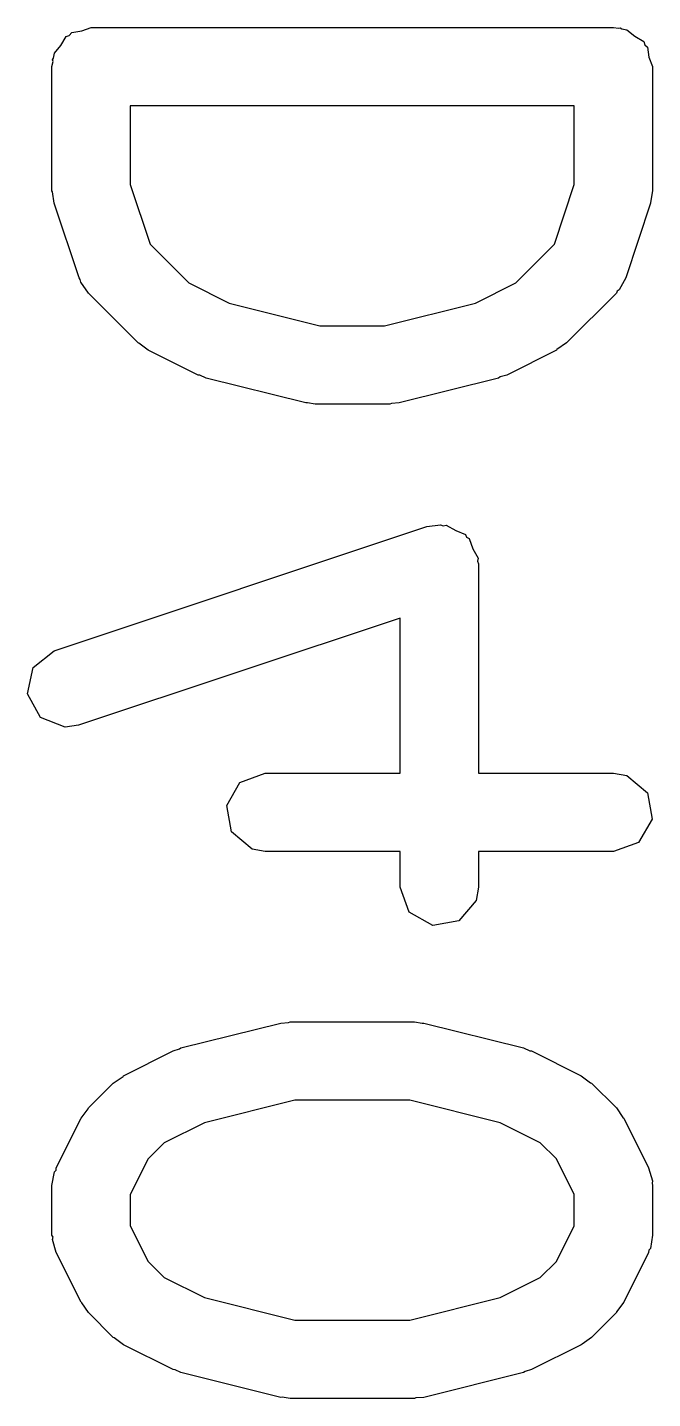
# Model space of a CAD drawing. Extents: x 43 to 429, y -149 to -20.
# Drawn here: x 185.449 to 186.646, y -27.95 to -25.324 of the extents above; entities that cross this region are included whole.
import ezdxf

# ---------------------------------------------------------------- set-up
doc = ezdxf.new("R2010")
doc.units = 0
doc.layers.add('BLACK', color=7, linetype='CONTINUOUS')

msp = doc.modelspace()

# ---------------------------------------------------------------- linework, layer by layer
at = {"layer": 'BLACK', "linetype": 'CONTINUOUS'}
for p, q in [((185.513, -25.358), (185.523, -25.3411)), ((185.523, -25.3411), (185.529, -25.3388)), ((185.529, -25.3388), (185.534, -25.3336)), ((185.534, -25.3336), (185.553, -25.3302)), ((185.553, -25.3302), (185.571, -25.3236)), ((185.571, -25.3236), (186.571, -25.3236)), ((186.571, -25.3236), (186.581, -25.3253)), ((186.581, -25.3253), (186.584, -25.3247)), ((186.584, -25.3247), (186.587, -25.3264)), ((186.587, -25.3264), (186.597, -25.3281)), ((186.597, -25.3281), (186.612, -25.3406)), ((186.612, -25.3406), (186.629, -25.3504)), ((185.501, -25.3729), (185.513, -25.358)), ((186.629, -25.3504), (186.631, -25.3567)), ((186.631, -25.3567), (186.636, -25.3611)), ((186.636, -25.3611), (186.639, -25.3803)), ((185.496, -25.3986), (185.498, -25.3888)), ((185.497, -25.3855), (185.499, -25.3827)), ((185.498, -25.3888), (185.497, -25.3855)), ((185.499, -25.3827), (185.501, -25.3729)), ((186.639, -25.3803), (186.646, -25.3986)), ((185.496, -25.6367), (185.496, -25.3986)), ((186.646, -25.3986), (186.646, -25.6367)), ((185.646, -25.4736), (185.646, -25.6245)), ((186.496, -25.4736), (185.646, -25.4736)), ((186.496, -25.6245), (186.496, -25.4736)), ((185.646, -25.6245), (185.684, -25.739)), ((186.458, -25.739), (186.496, -25.6245)), ((185.497, -25.6382), (185.496, -25.6367)), ((185.5, -25.6604), (185.497, -25.6382)), ((186.646, -25.6367), (186.642, -25.6587)), ((185.548, -25.8032), (185.5, -25.6604)), ((186.642, -25.6604), (186.595, -25.8032)), ((186.642, -25.6587), (186.642, -25.6604)), ((185.684, -25.739), (185.758, -25.8131)), ((186.384, -25.8131), (186.458, -25.739)), ((185.55, -25.8067), (185.548, -25.8032)), ((185.551, -25.8112), (185.55, -25.8067)), ((185.566, -25.8325), (185.551, -25.8112)), ((185.758, -25.8131), (185.835, -25.8516)), ((186.307, -25.8516), (186.384, -25.8131)), ((186.595, -25.8032), (186.582, -25.8261)), ((185.661, -25.9278), (185.566, -25.8325)), ((186.577, -25.8325), (186.481, -25.9278)), ((186.578, -25.8285), (186.577, -25.8325)), ((186.582, -25.8261), (186.578, -25.8285)), ((185.835, -25.8516), (186.009, -25.895)), ((186.133, -25.895), (186.307, -25.8516)), ((186.009, -25.895), (186.133, -25.895)), ((185.662, -25.9285), (185.661, -25.9278)), ((185.68, -25.9418), (185.662, -25.9285)), ((185.776, -25.9895), (185.68, -25.9418)), ((186.462, -25.9418), (186.367, -25.9895)), ((186.463, -25.9406), (186.462, -25.9418)), ((186.481, -25.9278), (186.463, -25.9406)), ((185.779, -25.9899), (185.776, -25.9895)), ((185.791, -25.9951), (185.779, -25.9899)), ((185.982, -26.0428), (185.791, -25.9951)), ((186.351, -25.9951), (186.161, -26.0428)), ((186.354, -25.9931), (186.351, -25.9951)), ((186.367, -25.9895), (186.354, -25.9931)), ((185.985, -26.0424), (185.982, -26.0428)), ((186, -26.045), (185.985, -26.0424)), ((186.143, -26.045), (186, -26.045)), ((186.146, -26.0438), (186.143, -26.045)), ((186.161, -26.0428), (186.146, -26.0438)), ((185.5, -26.5179), (186.214, -26.2798)), ((186.214, -26.2798), (186.24, -26.276)), ((186.24, -26.276), (186.245, -26.2781)), ((186.245, -26.2781), (186.251, -26.2771)), ((186.251, -26.2771), (186.269, -26.2873)), ((186.269, -26.2873), (186.288, -26.2948)), ((186.288, -26.2948), (186.29, -26.2999)), ((186.29, -26.2999), (186.295, -26.3027)), ((186.295, -26.3027), (186.302, -26.322)), ((186.302, -26.322), (186.312, -26.3399)), ((186.312, -26.3399), (186.311, -26.3456)), ((186.311, -26.3456), (186.313, -26.3509)), ((186.313, -26.3509), (186.313, -26.7521)), ((186.163, -26.455), (185.547, -26.6602)), ((186.163, -26.7521), (186.163, -26.455)), ((185.46, -26.5498), (185.5, -26.5179)), ((185.449, -26.6), (185.46, -26.5498)), ((185.474, -26.6452), (185.449, -26.6)), ((185.521, -26.664), (185.474, -26.6452)), ((185.547, -26.6602), (185.521, -26.664)), ((185.856, -26.7697), (185.904, -26.7521)), ((185.904, -26.7521), (186.163, -26.7521)), ((186.313, -26.7521), (186.571, -26.7521)), ((186.571, -26.7521), (186.597, -26.7567)), ((186.597, -26.7567), (186.636, -26.7896)), ((185.831, -26.8141), (185.856, -26.7697)), ((186.636, -26.7896), (186.645, -26.8402)), ((185.84, -26.8646), (185.831, -26.8141)), ((185.879, -26.8976), (185.84, -26.8646)), ((186.645, -26.8402), (186.619, -26.8846)), ((186.619, -26.8846), (186.571, -26.9021)), ((185.904, -26.9021), (185.879, -26.8976)), ((186.163, -26.9021), (185.904, -26.9021)), ((186.163, -26.97), (186.163, -26.9021)), ((186.571, -26.9021), (186.313, -26.9021)), ((186.313, -26.9021), (186.313, -26.97)), ((186.18, -27.0182), (186.163, -26.97)), ((186.313, -26.97), (186.308, -26.9956)), ((186.308, -26.9956), (186.275, -27.0349)), ((186.225, -27.0439), (186.18, -27.0182)), ((186.275, -27.0349), (186.225, -27.0439)), ((185.743, -27.2782), (185.934, -27.2306)), ((185.934, -27.2306), (185.949, -27.2295)), ((185.949, -27.2295), (185.952, -27.2283)), ((185.952, -27.2283), (186.19, -27.2283)), ((186.19, -27.2283), (186.205, -27.2309)), ((186.205, -27.2309), (186.208, -27.2306)), ((186.208, -27.2306), (186.399, -27.2782)), ((185.633, -27.3315), (185.728, -27.2839)), ((185.728, -27.2839), (185.74, -27.2802)), ((185.74, -27.2802), (185.743, -27.2782)), ((186.399, -27.2782), (186.411, -27.2835)), ((186.411, -27.2835), (186.414, -27.2839)), ((186.414, -27.2839), (186.509, -27.3315)), ((185.613, -27.3455), (185.632, -27.3327)), ((185.632, -27.3327), (185.633, -27.3315)), ((186.509, -27.3315), (186.527, -27.3448)), ((185.566, -27.3931), (185.613, -27.3455)), ((186.527, -27.3448), (186.529, -27.3455)), ((186.529, -27.3455), (186.577, -27.3931)), ((185.961, -27.3783), (185.788, -27.4217)), ((186.181, -27.3783), (185.961, -27.3783)), ((186.354, -27.4217), (186.181, -27.3783)), ((185.504, -27.5079), (185.552, -27.4126)), ((185.552, -27.4126), (185.565, -27.3946)), ((185.565, -27.3946), (185.566, -27.3931)), ((186.577, -27.3931), (186.589, -27.4115)), ((186.589, -27.4115), (186.591, -27.4126)), ((186.591, -27.4126), (186.638, -27.5079)), ((185.788, -27.4217), (185.711, -27.4602)), ((186.431, -27.4602), (186.354, -27.4217)), ((185.711, -27.4602), (185.68, -27.4906)), ((186.462, -27.4906), (186.431, -27.4602)), ((185.68, -27.4906), (185.646, -27.5591)), ((186.496, -27.5591), (186.462, -27.4906)), ((185.496, -27.5414), (185.501, -27.5158)), ((185.501, -27.5158), (185.504, -27.5123)), ((185.504, -27.5123), (185.504, -27.5079)), ((186.638, -27.5079), (186.646, -27.5328)), ((185.496, -27.6367), (185.496, -27.5414)), ((186.646, -27.5328), (186.645, -27.5372)), ((186.645, -27.5372), (186.646, -27.5414)), ((186.646, -27.5414), (186.646, -27.6367)), ((185.646, -27.5591), (185.646, -27.619)), ((186.496, -27.619), (186.496, -27.5591)), ((185.646, -27.619), (185.68, -27.6875)), ((186.462, -27.6875), (186.496, -27.619)), ((185.498, -27.6409), (185.496, -27.6367)), ((185.497, -27.6452), (185.498, -27.6409)), ((185.504, -27.6702), (185.497, -27.6452)), ((186.646, -27.6367), (186.642, -27.6623)), ((185.552, -27.7654), (185.504, -27.6702)), ((186.638, -27.6702), (186.591, -27.7654)), ((186.639, -27.6657), (186.638, -27.6702)), ((186.642, -27.6623), (186.639, -27.6657)), ((185.68, -27.6875), (185.711, -27.7179)), ((186.431, -27.7179), (186.462, -27.6875)), ((185.711, -27.7179), (185.788, -27.7564)), ((186.354, -27.7564), (186.431, -27.7179)), ((185.788, -27.7564), (185.961, -27.7998)), ((186.181, -27.7998), (186.354, -27.7564)), ((185.553, -27.7666), (185.552, -27.7654)), ((185.566, -27.7849), (185.553, -27.7666)), ((185.613, -27.8325), (185.566, -27.7849)), ((186.577, -27.7849), (186.529, -27.8325)), ((186.591, -27.7654), (186.577, -27.7834)), ((186.577, -27.7834), (186.577, -27.7849)), ((185.961, -27.7998), (186.181, -27.7998)), ((185.615, -27.8332), (185.613, -27.8325)), ((185.633, -27.8466), (185.615, -27.8332)), ((186.529, -27.8325), (186.511, -27.8454)), ((185.728, -27.8942), (185.633, -27.8466)), ((186.509, -27.8466), (186.414, -27.8942)), ((186.511, -27.8454), (186.509, -27.8466)), ((185.732, -27.8946), (185.728, -27.8942)), ((185.743, -27.8999), (185.732, -27.8946)), ((185.934, -27.9475), (185.743, -27.8999)), ((186.399, -27.8999), (186.208, -27.9475)), ((186.402, -27.8979), (186.399, -27.8999)), ((186.414, -27.8942), (186.402, -27.8979)), ((185.937, -27.9472), (185.934, -27.9475)), ((185.952, -27.9498), (185.937, -27.9472)), ((186.19, -27.9498), (185.952, -27.9498)), ((186.193, -27.9486), (186.19, -27.9498)), ((186.208, -27.9475), (186.193, -27.9486))]:
    msp.add_line(p, q, dxfattribs=at)

doc.saveas('drawing.dxf')
